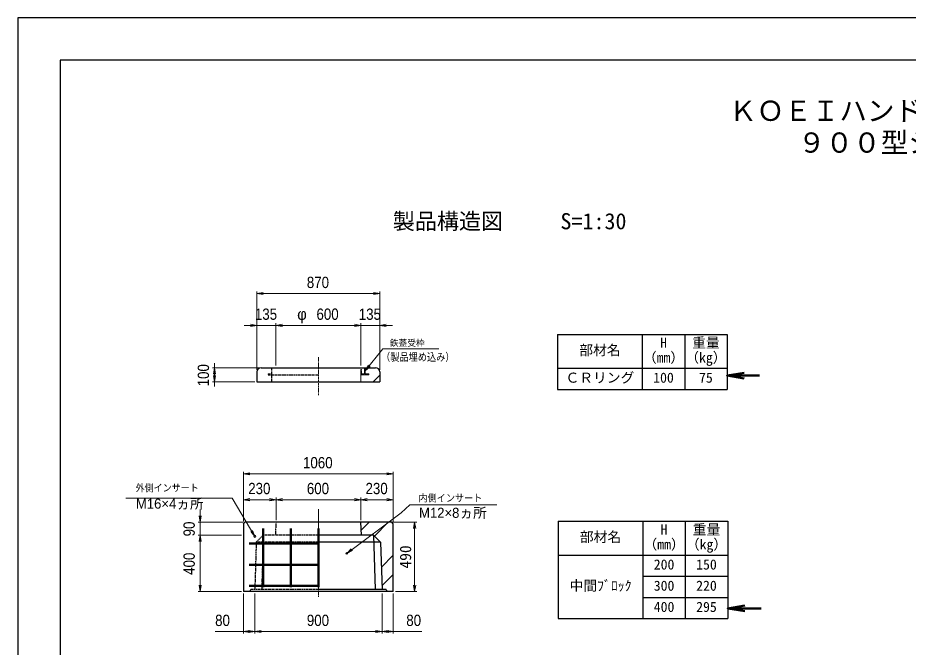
# Model space of a CAD drawing. Units: millimetres, scale not verified. Extents: x -210 to 210, y -148 to 148.
# Drawn here: x -210 to 0, y 0 to 148.5 of the extents above; entities that cross this region are included whole.
import ezdxf
from ezdxf.enums import TextEntityAlignment as Align

# ---------------------------------------------------------------- set-up
doc = ezdxf.new("R2010")
doc.units = ezdxf.units.MM
doc.linetypes.add('USER1', pattern=[12.95, 6.35, -3.175, 0.25, -3.175])
doc.linetypes.add('USER2', pattern=[4.7625, 3.175, -1.5875])
doc.layers.add('0-0', color=7, linetype='Continuous')
for name, color, linetype, lineweight in [('0-1_0', 9, 'Continuous', 25), ('0-2_dims', 2, 'Continuous', 13), ('0-3_pen1実線', 4, 'Continuous', 13), ('0-4_pen2実線', 3, 'Continuous', 13), ('0-5_pen3実線', 7, 'Continuous', 25), ('0-6_pen4実線', 6, 'Continuous', 25), ('0-7_pen1一点', 4, 'USER1', 13), ('0-8_pen2破線', 3, 'USER2', 25), ('0-9_鉄筋１', 7, 'Continuous', 50), ('0-A_鉄筋２', 7, 'Continuous', 50)]:
    doc.layers.add(name, color=color, linetype=linetype, lineweight=lineweight)
doc.styles.add('ＭＳ ゴシック', font='')
doc.styles.add('ＭＳ Ｐゴシック', font='')
doc.styles.get('ＭＳ ゴシック').set_extended_font_data('MS Gothic')
doc.styles.get('ＭＳ Ｐゴシック').set_extended_font_data('MS PGothic')

# ---------------------------------------------------------------- blocks, each defined once
blk = doc.blocks.new('部分図 1')
at = {"layer": '0-1_0'}
blk.add_lwpolyline([(0, 0), (12600, 0), (12600, 8910), (0, 8910)], close=True, dxfattribs=at)
at = {"layer": '0-2_dims'}
for p, q in [((1691.85, 6418.19), (1691.85, 6973.14)), ((1691.85, 6958.14), (2561.85, 6958.14)), ((2561.85, 6433.19), (2561.85, 6973.14)), ((1691.85, 6418.19), (1691.85, 6748.14)), ((1826.85, 6448.19), (1826.85, 6748.14)), ((1826.85, 6448.19), (1826.85, 6748.14)), ((2426.85, 6448.19), (2426.85, 6748.14)), ((2426.85, 6448.19), (2426.85, 6748.14)), ((2561.85, 6418.19), (2561.85, 6748.14)), ((1691.85, 6733.14), (1601.85, 6733.14)), ((1826.85, 6733.14), (1691.85, 6733.14)), ((1826.85, 6733.14), (2426.85, 6733.14)), ((1826.85, 6733.14), (1916.85, 6733.14)), ((2426.85, 6733.14), (2336.85, 6733.14)), ((2426.85, 6733.14), (2561.85, 6733.14)), ((2561.85, 6733.14), (2651.85, 6733.14)), ((1706.85, 6433.19), (1376.91, 6433.19)), ((1391.91, 6433.19), (1391.91, 6465.01)), ((1391.91, 6433.19), (1391.91, 6333.19)), ((1676.85, 6333.19), (1376.91, 6333.19)), ((1391.91, 6333.19), (1391.91, 6301.37)), ((1597, 5344), (1597, 5697)), ((2657, 5682), (1597, 5682)), ((2657, 5344), (2657, 5697)), ((1597, 5344), (1597, 5514.26)), ((1827, 5499.26), (1597, 5499.26)), ((1827, 5354), (1827, 5514.26)), ((1827, 5354), (1827, 5514.26)), ((1827, 5499.26), (2427, 5499.26)), ((2427, 5354), (2427, 5514.26)), ((2427, 5354), (2427, 5514.26)), ((2427, 5499.26), (2657, 5499.26)), ((2657, 5344), (2657, 5514.26)), ((1291, 5339), (1291, 5429)), ((1592, 5339), (1276, 5339)), ((1291, 5249), (1291, 5339)), ((1582, 5249), (1276, 5249)), ((1582, 5249), (1276, 5249)), ((1291, 5249), (1291, 4849)), ((1291, 5249), (1291, 5159)), ((1582, 4849), (1276, 4849)), ((1597, 4834), (1597, 4551)), ((1677, 4834), (1677, 4551)), ((1677, 4834), (1677, 4551)), ((2577, 4834), (2577, 4551)), ((2577, 4834), (2577, 4551)), ((2657, 4834), (2657, 4551)), ((1677, 4566), (2577, 4566))]:
    blk.add_line(p, q, dxfattribs=at)
at = {"layer": '0-2_dims', "lineweight": 18}
for p, q in [((2627.87, 6566.54), (2979.34, 6566.54)), ((1386.3, 5510.75), (764.83, 5510.75)), ((2773.02, 5461.85), (3389.49, 5461.85)), ((2636.14, 5339), (2823, 5339)), ((2808, 5339), (2808, 4849)), ((2672, 4849), (2823, 4849))]:
    blk.add_line(p, q, dxfattribs=at)
at = {"layer": '0-2_dims', "lineweight": 50}
for p, q in [((5018.85, 6376.96), (5247.43, 6376.96)), ((5023, 4730), (5259, 4730))]:
    blk.add_line(p, q, dxfattribs=at)
at = {"layer": '0-2_dims'}
for points in [[(1736.85, 6965.64), (1691.85, 6958.14), (1736.85, 6950.64)], [(2516.85, 6950.64), (2561.85, 6958.14), (2516.85, 6965.64)], [(1646.85, 6725.64), (1691.85, 6733.14), (1646.85, 6740.64)], [(1871.85, 6740.64), (1826.85, 6733.14), (1871.85, 6725.64)], [(1871.85, 6740.64), (1826.85, 6733.14), (1871.85, 6725.64)], [(2381.85, 6725.64), (2426.85, 6733.14), (2381.85, 6740.64)], [(2381.85, 6725.64), (2426.85, 6733.14), (2381.85, 6740.64)], [(2606.85, 6740.64), (2561.85, 6733.14), (2606.85, 6725.64)], [(2458.85, 6411.19), (2582.87, 6566.54), (2627.87, 6566.54)], [(1399.41, 6388.19), (1391.91, 6433.19), (1384.41, 6388.19)], [(2481.07, 6451.04), (2458.85, 6411.19), (2492.79, 6441.68)], [(1384.41, 6378.19), (1391.91, 6333.19), (1399.41, 6378.19)], [(1642, 5689.5), (1597, 5682), (1642, 5674.5)], [(2612, 5674.5), (2657, 5682), (2612, 5689.5)], [(1677, 5239), (1516.69, 5510.75), (1386.3, 5510.75)], [(1677, 5239), (1516.69, 5510.75), (1386.3, 5510.75)], [(1642, 5506.76), (1597, 5499.26), (1642, 5491.76)], [(1782, 5491.76), (1827, 5499.26), (1782, 5506.76)], [(1872, 5506.76), (1827, 5499.26), (1872, 5491.76)], [(2382, 5491.76), (2427, 5499.26), (2382, 5506.76)], [(2472, 5506.76), (2427, 5499.26), (2472, 5491.76)], [(2612, 5491.76), (2657, 5499.26), (2612, 5506.76)], [(2327, 5119), (2712.16, 5405.58), (2773.02, 5461.85)], [(1283.5, 5384), (1291, 5339), (1298.5, 5384)], [(1298.5, 5204), (1291, 5249), (1283.5, 5204)], [(1298.5, 5204), (1291, 5249), (1283.5, 5204)], [(1647.68, 5273.95), (1677, 5239), (1660.6, 5281.57)], [(1647.68, 5273.95), (1677, 5239), (1660.6, 5281.57)], [(2358.63, 5151.88), (2327, 5119), (2367.58, 5139.85)], [(1283.5, 4894), (1291, 4849), (1298.5, 4894)], [(1677, 4566), (1597, 4566), (1396.18, 4566)], [(1642, 4573.5), (1597, 4566), (1642, 4558.5)], [(1632, 4558.5), (1677, 4566), (1632, 4573.5)], [(1722, 4573.5), (1677, 4566), (1722, 4558.5)], [(2532, 4558.5), (2577, 4566), (2532, 4573.5)], [(2622, 4573.5), (2577, 4566), (2622, 4558.5)], [(2577, 4566), (2657, 4566), (2857.82, 4566)], [(2612, 4558.5), (2657, 4566), (2612, 4573.5)]]:
    blk.add_lwpolyline(points, dxfattribs=at)
at = {"layer": '0-2_dims', "lineweight": 50}
for points in [[(5138.85, 6396.96), (5018.85, 6376.96), (5138.85, 6356.96)], [(5143, 4750), (5023, 4730), (5143, 4710)]]:
    blk.add_lwpolyline(points, dxfattribs=at)
at = {"layer": '0-2_dims', "lineweight": 18}
for points in [[(2815.5, 5294), (2808, 5339), (2800.5, 5294)], [(2800.5, 4894), (2808, 4849), (2815.5, 4894)]]:
    blk.add_lwpolyline(points, dxfattribs=at)
at = {"layer": '0-3_pen1実線'}
for p, q in [((2458.85, 6412.21), (2479.83, 6433.19)), ((2426.85, 6380.21), (2429.83, 6383.19)), ((2514.53, 6333.19), (2561.85, 6380.51)), ((2430.13, 5282.7), (2486.43, 5339)), ((2524.07, 5241.93), (2621.14, 5339)), ((2572.32, 5020.78), (2657, 5105.46)), ((2576.22, 4889.98), (2657, 4970.75))]:
    blk.add_line(p, q, dxfattribs=at)
at = {"layer": '0-4_pen2実線'}
for p, q in [((2452.85, 6433.19), (2452.85, 6389.19)), ((2458.85, 6433.19), (2458.85, 6389.19)), ((2426.85, 6420.69), (2432.85, 6420.69)), ((2426.85, 6420.69), (2426.85, 6383.19)), ((2426.85, 6383.19), (2426.85, 6333.19)), ((2482.85, 6383.19), (2426.85, 6383.19)), ((2452.85, 6389.19), (2432.85, 6389.19)), ((2482.85, 6389.19), (2458.85, 6389.19)), ((2482.85, 6389.19), (2482.85, 6383.19))]:
    blk.add_line(p, q, dxfattribs=at)
at = {"layer": '0-4_pen2実線', "linetype": 'USER2'}
blk.add_line((2432.85, 6420.69), (2432.85, 6389.19), dxfattribs=at)
at = {"layer": '0-4_pen2実線'}
for centre, radius in [((1677, 5239), 8), ((2327, 5119), 6)]:
    blk.add_circle(centre, radius, dxfattribs=at)
at = {"layer": '0-5_pen3実線'}
for p, q in [((4418.85, 6669.46), (4418.85, 6279.46)), ((4718.85, 6669.46), (4718.85, 6279.46)), ((1721.85, 6433.19), (2531.85, 6433.19)), ((3818.85, 6429.46), (5018.85, 6429.46)), ((1691.85, 6403.19), (1691.85, 6333.19)), ((2561.85, 6403.19), (2561.85, 6333.19)), ((1691.85, 6333.19), (2561.85, 6333.19)), ((1597, 5329), (1607, 5339)), ((1597, 5329), (1597, 4849)), ((2647, 5339), (1607, 5339)), ((2432, 5249), (2427, 5339)), ((2657, 5329), (2647, 5339)), ((2657, 4849), (2657, 5329)), ((4423, 5347), (4423, 4657)), ((4723, 5347), (4723, 4657)), ((2517, 5249), (2127, 5249)), ((2517, 5249), (2567, 5199)), ((2517, 5249), (2528.49, 4864)), ((2567, 5199), (2127, 5199)), ((2567, 5199), (2577, 4864)), ((3823, 5107), (5023, 5107)), ((4423, 4957), (5023, 4957)), ((2607, 4864), (2127, 4864)), ((2607, 4864), (2612, 4849)), ((2657, 4849), (1597, 4849)), ((4423, 4807), (5023, 4807))]:
    blk.add_line(p, q, dxfattribs=at)
for centre, start, end in [((1721.85, 6403.19), 90, 180), ((2531.85, 6403.19), 0, 90)]:
    blk.add_arc(centre, 30, start, end, dxfattribs=at)
at = {"layer": '0-6_pen4実線'}
for p, q in [((3818.85, 6669.46), (5018.85, 6669.46)), ((3818.85, 6669.46), (3818.85, 6279.46)), ((5018.85, 6669.46), (5018.85, 6279.46)), ((3818.85, 6279.46), (5018.85, 6279.46)), ((3823, 5347), (5023, 5347)), ((3823, 5347), (3823, 4657)), ((5023, 5347), (5023, 4657)), ((3823, 4657), (5023, 4657))]:
    blk.add_line(p, q, dxfattribs=at)
blk.add_lwpolyline([(300, 300), (12300, 300), (12300, 8610), (300, 8610)], close=True, dxfattribs=at)
at = {"layer": '0-7_pen1一点'}
for p, q in [((2126.85, 6507.26), (2126.85, 6239.64)), ((2127, 4811), (2127, 5432.67)), ((2127, 5094.87), (2127, 5432.67))]:
    blk.add_line(p, q, dxfattribs=at)
at = {"layer": '0-8_pen2破線'}
for p, q in [((1794.85, 6433.19), (1794.85, 6333.19)), ((1770.85, 6389.19), (1794.85, 6389.19)), ((1770.85, 6389.19), (1770.85, 6383.19)), ((1770.85, 6383.19), (2126.85, 6383.19)), ((1827, 5339), (1822, 5249)), ((1827, 5339), (1822, 5249)), ((1687, 5199), (1737, 5249)), ((1737, 5247), (1725.57, 4864.11)), ((2127, 5249), (1737, 5249)), ((1687, 5199), (1677, 4864)), ((2127, 5199), (1687, 5199)), ((1647, 4864), (1642, 4849)), ((2127, 4864), (1647, 4864))]:
    blk.add_line(p, q, dxfattribs=at)
at = {"layer": '0-9_鉄筋１'}
for p, q in [((1737, 5254), (1737, 4879)), ((1932, 5254), (1932, 4879)), ((2127, 5254), (2127, 4879)), ((1737, 5189), (2127, 5189)), ((1737, 5039), (2127, 5039)), ((1737, 4889), (2127, 4889))]:
    blk.add_line(p, q, dxfattribs=at)
at = {"layer": '0-A_鉄筋２'}
for p, q in [((1737, 5254), (1737, 5294)), ((1932, 5254), (1932, 5294)), ((2127, 5254), (2127, 5294)), ((1737, 5189), (1637, 5189)), ((1737, 5039), (1637, 5039)), ((1737, 4889), (1637, 4889))]:
    blk.add_line(p, q, dxfattribs=at)
at = {"layer": '0-2_dims', "color": 7, "style": 'ＭＳ Ｐゴシック'}
for s, height, width, p in [('870', 79.98, 0.9, (2045.03, 6973.14)), ('135', 79.98, 0.9, (1677.53, 6748.14)), ('600', 79.98, 0.9, (2113.22, 6748.14)), ('135', 79.98, 0.9, (2412.53, 6748.14)), ('（製品埋め込み）', 54.61, 0.85, (2570.38, 6464.99)), ('1060', 79.98, 0.9, (2017.91, 5697)), ('外側インサート', 50.68, 0.9, (833.34, 5542)), ('230', 79.98, 0.9, (1630.18, 5514.26)), ('600', 79.98, 0.9, (2045.18, 5514.26)), ('230', 79.98, 0.9, (2460.18, 5514.26)), ('内側インサート', 51.2, 0.9, (2835.31, 5470.03)), ('80', 79.98, 0.9, (1396.18, 4581)), ('900', 79.98, 0.9, (2045.18, 4581)), ('80', 79.98, 0.9, (2748.73, 4581))]:
    blk.add_text(s, height=height, dxfattribs=dict(at, width=width)).set_placement(p, align=Align.BOTTOM_LEFT)
for s, height, p in [('φ', 79.98, (1976.85, 6748.14)), ('鉄蓋受枠', 44.11, (2632.15, 6573.08)), ('M16×4ヵ所', 70.81, (835.6, 5414.16)), ('M12×8ヵ所', 70.81, (2838.74, 5349.58))]:
    blk.add_text(s, height=height, dxfattribs=at).set_placement(p, align=Align.BOTTOM_LEFT)
at = {"layer": '0-2_dims', "color": 7, "style": 'ＭＳ Ｐゴシック', "width": 0.9}
for s, p in [('100', (1376.91, 6301.37)), ('90', (1276, 5239.45)), ('400', (1276, 4967.18))]:
    blk.add_text(s, height=79.98, rotation=90, dxfattribs=at).set_placement(p, align=Align.BOTTOM_LEFT)
at = {"layer": '0-2_dims', "color": 7, "style": 'ＭＳ ゴシック'}
blk.add_text('490', height=80.65, rotation=90, dxfattribs=at).set_placement((2807.5, 5011.5), align=Align.BOTTOM_LEFT)
at = {"layer": '0-5_pen3実線', "style": 'ＭＳ ゴシック'}
for s, height, p in [('\u3000製品構造図\u3000', 114.4, (2497, 7378.74)), ('S=1:30', 114.4, (3839.65, 7378.74)), ('H', 71.47, (4544.48, 6553.21)), ('重量', 71.47, (4771.37, 6553.22)), ('部材名', 71.47, (3972.62, 6500.72)), ('（mm）', 71.49, (4422.58, 6448.2)), ('（kg）', 71.49, (4722.58, 6448.2)), ('ＣＲリング', 71.46, (3875.16, 6305.72)), ('100', 71.47, (4495.74, 6305.72)), ('75', 71.44, (4820.13, 6305.73)), ('H', 71.47, (4548.63, 5230.75)), ('重量', 71.47, (4775.52, 5230.76)), ('部材名', 71.47, (3976.77, 5178.26)), ('（mm）', 71.49, (4426.73, 5125.74)), ('（kg）', 71.49, (4726.73, 5125.74)), ('200', 71.47, (4499.89, 4983.26)), ('150', 71.47, (4799.89, 4983.26)), ('中間ﾌﾞﾛｯｸ', 71.48, (3903.63, 4833.25)), ('300', 71.47, (4499.89, 4833.26)), ('220', 71.47, (4799.89, 4833.26)), ('400', 71.46, (4499.9, 4683.27)), ('295', 71.47, (4799.89, 4683.26))]:
    blk.add_text(s, height=height, dxfattribs=at).set_placement(p, align=Align.BOTTOM_LEFT)
at = {"layer": '0-6_pen4実線', "style": 'ＭＳ ゴシック'}
for s, p in [('\u3000ＫＯＥＩハンドホール構造図\u3000', (4837.55, 8137.5)), ('９００型シリーズ', (5519.99, 7912.5))]:
    blk.add_text(s, height=143, dxfattribs=at).set_placement(p, align=Align.BOTTOM_LEFT)

msp = doc.modelspace()

# ---------------------------------------------------------------- block references
at = {"layer": '0-0', "xscale": 0.0333333, "yscale": 0.0333333}
msp.add_blockref('部分図 1', (-210, -148.5), dxfattribs=at)

doc.saveas('drawing.dxf')
